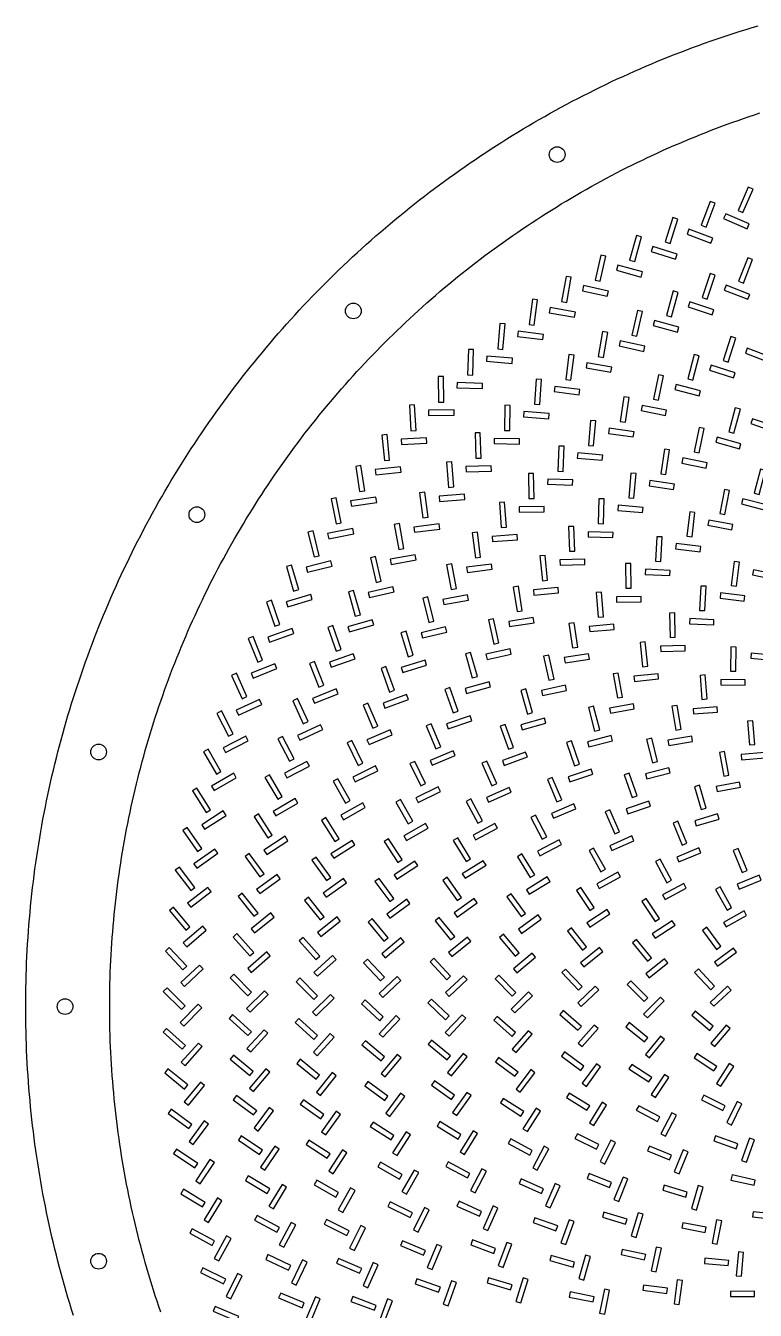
# Model space of a CAD drawing. Header units: millimetres. Extents: x -195 to 195, y -195 to 195.
# Drawn here: x -195 to -56, y -57.9 to 186.9 of the extents above; entities that cross this region are included whole.
import ezdxf

# ---------------------------------------------------------------- set-up
doc = ezdxf.new("R2010")
doc.units = ezdxf.units.MM
for name, color, linetype in [('NPTH', 9, 'Continuous'), ('OUTLINE', 7, 'Continuous'), ('TOP_CU', 1, 'Continuous'), ('TOP_SLOT', 3, 'Continuous')]:
    doc.layers.add(name, color=color, linetype=linetype)

msp = doc.modelspace()

# ---------------------------------------------------------------- linework, layer by layer
at = {"layer": 'NPTH'}
for centre in [(-93.75, 162.38), (-132.58, 132.58), (-162.38, 93.75), (-181.11, 48.53), (-187.5, 0), (-181.11, -48.53)]:
    msp.add_circle(centre, 1.5, dxfattribs=at)
at = {"layer": 'OUTLINE'}
msp.add_lwpolyline([(-185.89, -58.89), (-186.25, -57.75), (-186.6, -56.61), (-186.95, -55.46), (-187.28, -54.31), (-187.61, -53.16), (-187.94, -52.01), (-188.25, -50.85), (-188.56, -49.7), (-188.86, -48.54), (-189.16, -47.38), (-189.44, -46.22), (-189.72, -45.06), (-190, -43.89), (-190.26, -42.72), (-190.52, -41.56), (-190.77, -40.39), (-191.02, -39.22), (-191.25, -38.04), (-191.48, -36.87), (-191.71, -35.69), (-191.92, -34.52), (-192.13, -33.34), (-192.33, -32.16), (-192.52, -30.98), (-192.71, -29.8), (-192.89, -28.61), (-193.06, -27.43), (-193.23, -26.24), (-193.38, -25.06), (-193.53, -23.87), (-193.68, -22.68), (-193.81, -21.49), (-193.94, -20.3), (-194.06, -19.11), (-194.17, -17.92), (-194.28, -16.73), (-194.38, -15.54), (-194.47, -14.35), (-194.56, -13.15), (-194.63, -11.96), (-194.7, -10.76), (-194.77, -9.57), (-194.82, -8.37), (-194.87, -7.18), (-194.91, -5.98), (-194.94, -4.79), (-194.97, -3.59), (-194.99, -2.39), (-195, -1.2), (-195, 0), (-195, 1.2), (-194.99, 2.39), (-194.97, 3.59), (-194.94, 4.79), (-194.91, 5.98), (-194.87, 7.18), (-194.82, 8.37), (-194.77, 9.57), (-194.7, 10.76), (-194.63, 11.96), (-194.56, 13.15), (-194.47, 14.35), (-194.38, 15.54), (-194.28, 16.73), (-194.17, 17.92), (-194.06, 19.11), (-193.94, 20.3), (-193.81, 21.49), (-193.68, 22.68), (-193.53, 23.87), (-193.38, 25.06), (-193.23, 26.24), (-193.06, 27.43), (-192.89, 28.61), (-192.71, 29.8), (-192.52, 30.98), (-192.33, 32.16), (-192.13, 33.34), (-191.92, 34.52), (-191.71, 35.69), (-191.48, 36.87), (-191.25, 38.04), (-191.02, 39.22), (-190.77, 40.39), (-190.52, 41.56), (-190.26, 42.72), (-190, 43.89), (-189.72, 45.06), (-189.44, 46.22), (-189.16, 47.38), (-188.86, 48.54), (-188.56, 49.7), (-188.25, 50.85), (-187.94, 52.01), (-187.61, 53.16), (-187.28, 54.31), (-186.95, 55.46), (-186.6, 56.61), (-186.25, 57.75), (-185.89, 58.89), (-185.53, 60.03), (-185.16, 61.17), (-184.78, 62.3), (-184.39, 63.44), (-184, 64.57), (-183.6, 65.69), (-183.19, 66.82), (-182.78, 67.94), (-182.36, 69.06), (-181.93, 70.18), (-181.5, 71.29), (-181.06, 72.41), (-180.61, 73.52), (-180.16, 74.62), (-179.7, 75.73), (-179.23, 76.83), (-178.75, 77.93), (-178.27, 79.02), (-177.78, 80.11), (-177.29, 81.2), (-176.79, 82.29), (-176.28, 83.37), (-175.76, 84.45), (-175.24, 85.53), (-174.71, 86.6), (-174.18, 87.67), (-173.64, 88.74), (-173.09, 89.81), (-172.54, 90.87), (-171.97, 91.92), (-171.41, 92.98), (-170.83, 94.03), (-170.25, 95.07), (-169.67, 96.12), (-169.07, 97.15), (-168.47, 98.19), (-167.87, 99.22), (-167.26, 100.25), (-166.64, 101.27), (-166.01, 102.29), (-165.38, 103.31), (-164.75, 104.32), (-164.1, 105.33), (-163.45, 106.34), (-162.8, 107.34), (-162.14, 108.34), (-161.47, 109.33), (-160.79, 110.32), (-160.11, 111.3), (-159.43, 112.28), (-158.74, 113.26), (-158.04, 114.23), (-157.34, 115.2), (-156.63, 116.16), (-155.91, 117.12), (-155.19, 118.07), (-154.46, 119.02), (-153.73, 119.97), (-152.99, 120.91), (-152.24, 121.85), (-151.49, 122.78), (-150.74, 123.71), (-149.98, 124.63), (-149.21, 125.55), (-148.43, 126.46), (-147.66, 127.37), (-146.87, 128.27), (-146.08, 129.17), (-145.29, 130.06), (-144.49, 130.95), (-143.68, 131.84), (-142.87, 132.72), (-142.05, 133.59), (-141.23, 134.46), (-140.4, 135.32), (-139.57, 136.18), (-138.73, 137.04), (-137.89, 137.89), (-137.04, 138.73), (-136.18, 139.57), (-135.32, 140.4), (-134.46, 141.23), (-133.59, 142.05), (-132.72, 142.87), (-131.84, 143.68), (-130.95, 144.49), (-130.06, 145.29), (-129.17, 146.08), (-128.27, 146.87), (-127.37, 147.66), (-126.46, 148.43), (-125.55, 149.21), (-124.63, 149.98), (-123.71, 150.74), (-122.78, 151.49), (-121.85, 152.24), (-120.91, 152.99), (-119.97, 153.73), (-119.02, 154.46), (-118.07, 155.19), (-117.12, 155.91), (-116.16, 156.63), (-115.2, 157.34), (-114.23, 158.04), (-113.26, 158.74), (-112.28, 159.43), (-111.3, 160.11), (-110.32, 160.79), (-109.33, 161.47), (-108.34, 162.14), (-107.34, 162.8), (-106.34, 163.45), (-105.33, 164.1), (-104.32, 164.75), (-103.31, 165.38), (-102.29, 166.01), (-101.27, 166.64), (-100.25, 167.26), (-99.22, 167.87), (-98.19, 168.47), (-97.15, 169.07), (-96.12, 169.67), (-95.07, 170.25), (-94.03, 170.83), (-92.98, 171.41), (-91.92, 171.97), (-90.87, 172.54), (-89.81, 173.09), (-88.74, 173.64), (-87.67, 174.18), (-86.6, 174.71), (-85.53, 175.24), (-84.45, 175.76), (-83.37, 176.28), (-82.29, 176.79), (-81.2, 177.29), (-80.11, 177.78), (-79.02, 178.27), (-77.93, 178.75), (-76.83, 179.23), (-75.73, 179.7), (-74.62, 180.16), (-73.52, 180.61), (-72.41, 181.06), (-71.29, 181.5), (-70.18, 181.93), (-69.06, 182.36), (-67.94, 182.78), (-66.82, 183.19), (-65.69, 183.6), (-64.57, 184), (-63.44, 184.39), (-62.3, 184.78), (-61.17, 185.16), (-60.03, 185.53), (-58.89, 185.89), (-57.75, 186.25), (-56.61, 186.6), (-55.46, 186.95)], dxfattribs=at)
at = {"layer": 'TOP_CU'}
msp.add_lwpolyline([(-169.26, -58.23), (-169.62, -57.19), (-169.97, -56.15), (-170.31, -55.11), (-170.64, -54.06), (-170.97, -53.01), (-171.29, -51.96), (-171.61, -50.91), (-171.92, -49.86), (-172.22, -48.8), (-172.52, -47.74), (-172.81, -46.68), (-173.09, -45.62), (-173.37, -44.56), (-173.64, -43.49), (-173.9, -42.43), (-174.16, -41.36), (-174.41, -40.29), (-174.65, -39.22), (-174.89, -38.15), (-175.12, -37.07), (-175.34, -36), (-175.56, -34.92), (-175.77, -33.84), (-175.98, -32.76), (-176.17, -31.68), (-176.36, -30.6), (-176.55, -29.52), (-176.73, -28.44), (-176.9, -27.35), (-177.06, -26.26), (-177.22, -25.18), (-177.37, -24.09), (-177.52, -23), (-177.65, -21.91), (-177.78, -20.82), (-177.91, -19.73), (-178.03, -18.64), (-178.14, -17.55), (-178.24, -16.45), (-178.34, -15.36), (-178.43, -14.26), (-178.51, -13.17), (-178.59, -12.07), (-178.66, -10.98), (-178.73, -9.88), (-178.78, -8.78), (-178.83, -7.69), (-178.88, -6.59), (-178.92, -5.49), (-178.95, -4.39), (-178.97, -3.29), (-178.99, -2.2), (-179, -1.1), (-179, 0), (-179, 1.1), (-178.99, 2.2), (-178.97, 3.29), (-178.95, 4.39), (-178.92, 5.49), (-178.88, 6.59), (-178.83, 7.69), (-178.78, 8.78), (-178.73, 9.88), (-178.66, 10.98), (-178.59, 12.07), (-178.51, 13.17), (-178.43, 14.26), (-178.34, 15.36), (-178.24, 16.45), (-178.14, 17.55), (-178.03, 18.64), (-177.91, 19.73), (-177.78, 20.82), (-177.65, 21.91), (-177.52, 23), (-177.37, 24.09), (-177.22, 25.18), (-177.06, 26.26), (-176.9, 27.35), (-176.73, 28.44), (-176.55, 29.52), (-176.36, 30.6), (-176.17, 31.68), (-175.98, 32.76), (-175.77, 33.84), (-175.56, 34.92), (-175.34, 36), (-175.12, 37.07), (-174.89, 38.15), (-174.65, 39.22), (-174.41, 40.29), (-174.16, 41.36), (-173.9, 42.43), (-173.64, 43.49), (-173.37, 44.56), (-173.09, 45.62), (-172.81, 46.68), (-172.52, 47.74), (-172.22, 48.8), (-171.92, 49.86), (-171.61, 50.91), (-171.29, 51.96), (-170.97, 53.01), (-170.64, 54.06), (-170.31, 55.11), (-169.97, 56.15), (-169.62, 57.19), (-169.26, 58.23), (-168.9, 59.27), (-168.54, 60.3), (-168.16, 61.34), (-167.78, 62.37), (-167.4, 63.4), (-167.01, 64.42), (-166.61, 65.44), (-166.2, 66.47), (-165.79, 67.48), (-165.37, 68.5), (-164.95, 69.51), (-164.52, 70.52), (-164.09, 71.53), (-163.64, 72.54), (-163.2, 73.54), (-162.74, 74.54), (-162.28, 75.54), (-161.81, 76.53), (-161.34, 77.52), (-160.86, 78.51), (-160.38, 79.5), (-159.89, 80.48), (-159.39, 81.46), (-158.89, 82.44), (-158.38, 83.41), (-157.86, 84.38), (-157.34, 85.35), (-156.82, 86.31), (-156.28, 87.27), (-155.75, 88.23), (-155.2, 89.18), (-154.65, 90.13), (-154.1, 91.08), (-153.53, 92.02), (-152.97, 92.96), (-152.39, 93.9), (-151.81, 94.83), (-151.23, 95.76), (-150.64, 96.69), (-150.04, 97.61), (-149.44, 98.53), (-148.83, 99.45), (-148.22, 100.36), (-147.6, 101.27), (-146.98, 102.17), (-146.35, 103.07), (-145.71, 103.97), (-145.07, 104.86), (-144.43, 105.75), (-143.77, 106.63), (-143.12, 107.51), (-142.45, 108.39), (-141.79, 109.26), (-141.11, 110.13), (-140.44, 110.99), (-139.75, 111.85), (-139.06, 112.71), (-138.37, 113.56), (-137.67, 114.4), (-136.96, 115.25), (-136.26, 116.08), (-135.54, 116.92), (-134.82, 117.75), (-134.1, 118.57), (-133.37, 119.39), (-132.63, 120.21), (-131.89, 121.02), (-131.15, 121.83), (-130.4, 122.63), (-129.64, 123.43), (-128.88, 124.22), (-128.12, 125.01), (-127.35, 125.79), (-126.57, 126.57), (-125.79, 127.35), (-125.01, 128.12), (-124.22, 128.88), (-123.43, 129.64), (-122.63, 130.4), (-121.83, 131.15), (-121.02, 131.89), (-120.21, 132.63), (-119.39, 133.37), (-118.57, 134.1), (-117.75, 134.82), (-116.92, 135.54), (-116.08, 136.26), (-115.25, 136.96), (-114.4, 137.67), (-113.56, 138.37), (-112.71, 139.06), (-111.85, 139.75), (-110.99, 140.44), (-110.13, 141.11), (-109.26, 141.79), (-108.39, 142.45), (-107.51, 143.12), (-106.63, 143.77), (-105.75, 144.43), (-104.86, 145.07), (-103.97, 145.71), (-103.07, 146.35), (-102.17, 146.98), (-101.27, 147.6), (-100.36, 148.22), (-99.45, 148.83), (-98.53, 149.44), (-97.61, 150.04), (-96.69, 150.64), (-95.76, 151.23), (-94.83, 151.81), (-93.9, 152.39), (-92.96, 152.97), (-92.02, 153.53), (-91.08, 154.1), (-90.13, 154.65), (-89.18, 155.2), (-88.23, 155.75), (-87.27, 156.28), (-86.31, 156.82), (-85.35, 157.34), (-84.38, 157.86), (-83.41, 158.38), (-82.44, 158.89), (-81.46, 159.39), (-80.48, 159.89), (-79.5, 160.38), (-78.51, 160.86), (-77.52, 161.34), (-76.53, 161.81), (-75.54, 162.28), (-74.54, 162.74), (-73.54, 163.2), (-72.54, 163.64), (-71.53, 164.09), (-70.52, 164.52), (-69.51, 164.95), (-68.5, 165.37), (-67.48, 165.79), (-66.47, 166.2), (-65.44, 166.61), (-64.42, 167.01), (-63.4, 167.4), (-62.37, 167.78), (-61.34, 168.16), (-60.3, 168.54), (-59.27, 168.9), (-58.23, 169.26), (-57.19, 169.62), (-56.15, 169.97), (-55.11, 170.31)], dxfattribs=at)
at = {"layer": 'TOP_SLOT'}
for points in [[(-56.42, 155.81), (-57.34, 156.2), (-59.26, 151.73), (-58.35, 151.34)], [(-63.65, 153.1), (-64.59, 153.45), (-66.3, 148.9), (-65.36, 148.54)], [(-70.74, 150.06), (-71.69, 150.36), (-73.2, 145.73), (-72.24, 145.43)], [(-61.64, 151.1), (-62.04, 150.18), (-57.57, 148.26), (-57.17, 149.18)], [(-77.69, 146.69), (-78.65, 146.95), (-79.94, 142.26), (-78.97, 141.99)], [(-68.64, 148.15), (-69, 147.22), (-64.44, 145.5), (-64.09, 146.44)], [(-75.5, 144.88), (-75.81, 143.93), (-71.18, 142.43), (-70.87, 143.38)], [(-84.47, 143), (-85.44, 143.22), (-86.51, 138.47), (-85.53, 138.25)], [(-56.52, 142.36), (-57.45, 142.72), (-59.21, 138.23), (-58.27, 137.87)], [(-82.2, 141.3), (-82.47, 140.33), (-77.77, 139.05), (-77.51, 140.01)], [(-63.67, 139.42), (-64.62, 139.73), (-66.15, 135.16), (-65.2, 134.84)], [(-91.07, 139), (-92.05, 139.17), (-92.9, 134.38), (-91.91, 134.2)], [(-88.73, 137.41), (-88.95, 136.43), (-84.2, 135.37), (-83.98, 136.34)], [(-61.55, 137.49), (-61.91, 136.56), (-57.42, 134.8), (-57.06, 135.73)], [(-97.48, 134.7), (-98.47, 134.83), (-99.09, 130), (-98.1, 129.87)], [(-70.67, 136.12), (-71.63, 136.39), (-72.93, 131.74), (-71.97, 131.47)], [(-95.07, 133.21), (-95.24, 132.23), (-90.44, 131.39), (-90.27, 132.37)], [(-77.49, 132.47), (-78.47, 132.69), (-79.53, 127.98), (-78.56, 127.76)], [(-68.45, 134.3), (-68.77, 133.35), (-64.2, 131.82), (-63.88, 132.77)], [(-103.68, 130.1), (-104.68, 130.18), (-105.07, 125.33), (-104.07, 125.25)], [(-75.19, 130.77), (-75.46, 129.81), (-70.81, 128.51), (-70.54, 129.47)], [(-101.2, 128.73), (-101.33, 127.74), (-96.5, 127.12), (-96.37, 128.11)], [(-84.12, 128.48), (-85.11, 128.65), (-85.93, 123.9), (-84.95, 123.73)], [(-59.71, 127.38), (-60.67, 127.69), (-62.12, 123.14), (-61.17, 122.83)], [(-109.66, 125.23), (-110.66, 125.26), (-110.83, 120.39), (-109.83, 120.36)], [(-81.73, 126.9), (-81.96, 125.92), (-77.25, 124.86), (-77.03, 125.84)], [(-57.52, 125.49), (-57.88, 124.55), (-53.42, 122.85), (-53.06, 123.78)], [(-107.12, 123.97), (-107.2, 122.98), (-102.35, 122.58), (-102.27, 123.58)], [(-90.54, 124.16), (-91.54, 124.29), (-92.12, 119.5), (-91.13, 119.38)], [(-88.08, 122.71), (-88.25, 121.72), (-83.5, 120.9), (-83.33, 121.88)], [(-66.69, 124), (-67.66, 124.25), (-68.87, 119.63), (-67.9, 119.37)], [(-115.41, 120.08), (-116.41, 120.07), (-116.35, 115.2), (-115.36, 115.21)], [(-73.48, 120.23), (-74.46, 120.43), (-75.41, 115.75), (-74.43, 115.55)], [(-64.4, 122.22), (-64.7, 121.27), (-60.16, 119.81), (-59.85, 120.77)], [(-112.82, 118.94), (-112.85, 117.94), (-107.99, 117.77), (-107.95, 118.77)], [(-96.74, 119.53), (-97.74, 119.6), (-98.08, 114.79), (-97.08, 114.72)], [(-94.21, 118.2), (-94.33, 117.2), (-89.54, 116.62), (-89.42, 117.61)], [(-71.09, 118.59), (-71.34, 117.62), (-66.72, 116.41), (-66.47, 117.38)], [(-80.04, 116.1), (-81.03, 116.24), (-81.72, 111.51), (-80.73, 111.37)], [(-120.92, 114.67), (-121.91, 114.61), (-121.63, 109.75), (-120.63, 109.81)], [(-118.27, 113.65), (-118.26, 112.65), (-113.39, 112.71), (-113.4, 113.71)], [(-102.69, 114.59), (-103.69, 114.61), (-103.79, 109.79), (-102.79, 109.77)], [(-100.1, 113.39), (-100.17, 112.39), (-95.36, 112.05), (-95.28, 113.04)], [(-77.57, 114.59), (-77.77, 113.61), (-73.09, 112.66), (-72.89, 113.64)], [(-58.85, 113.85), (-59.81, 114.11), (-61.07, 109.55), (-60.1, 109.29)], [(-86.37, 111.61), (-87.37, 111.7), (-87.8, 106.94), (-86.8, 106.85)], [(-83.82, 110.24), (-83.96, 109.25), (-79.24, 108.56), (-79.09, 109.55)], [(-65.71, 110.17), (-66.69, 110.38), (-67.67, 105.75), (-66.69, 105.54)], [(-56.53, 112.05), (-56.85, 111.1), (-52.37, 109.57), (-52.05, 110.52)], [(-126.16, 109.01), (-127.16, 108.91), (-126.65, 104.06), (-125.66, 104.16)], [(-123.48, 108.12), (-123.42, 107.12), (-118.56, 107.4), (-118.61, 108.4)], [(-108.39, 109.36), (-109.39, 109.33), (-109.25, 104.51), (-108.25, 104.54)], [(-105.74, 108.29), (-105.76, 107.29), (-100.94, 107.19), (-100.91, 108.19)], [(-63.29, 108.51), (-63.55, 107.55), (-58.99, 106.3), (-58.73, 107.26)], [(-92.44, 106.78), (-93.44, 106.81), (-93.61, 102.04), (-92.61, 102)], [(-89.82, 105.55), (-89.91, 104.55), (-85.15, 104.12), (-85.06, 105.12)], [(-72.34, 106.09), (-73.33, 106.23), (-74.02, 101.55), (-73.03, 101.41)], [(-131.14, 103.11), (-132.13, 102.96), (-131.4, 98.15), (-130.41, 98.3)], [(-128.42, 102.35), (-128.32, 101.35), (-123.47, 101.86), (-123.57, 102.85)], [(-113.82, 103.85), (-114.82, 103.77), (-114.43, 98.96), (-113.44, 99.04)], [(-111.12, 102.91), (-111.09, 101.91), (-106.26, 102.05), (-106.29, 103.05)], [(-69.82, 104.58), (-70.02, 103.6), (-65.39, 102.63), (-65.19, 103.61)], [(-98.24, 101.62), (-99.24, 101.6), (-99.15, 96.83), (-98.15, 96.85)], [(-95.55, 100.54), (-95.59, 99.54), (-90.81, 99.37), (-90.78, 100.37)], [(-78.71, 101.61), (-79.7, 101.69), (-80.11, 96.98), (-79.11, 96.89)], [(-54.06, 102.16), (-55.03, 102.41), (-56.2, 97.88), (-55.24, 97.63)], [(-118.96, 98.07), (-119.96, 97.94), (-119.33, 93.16), (-118.34, 93.28)], [(-76.1, 100.25), (-76.24, 99.26), (-71.56, 98.57), (-71.42, 99.56)], [(-60.91, 98.39), (-61.89, 98.58), (-62.76, 93.97), (-61.78, 93.79)], [(-135.85, 96.99), (-136.83, 96.8), (-135.88, 92.02), (-134.9, 92.22)], [(-133.09, 96.36), (-132.94, 95.37), (-128.12, 96.1), (-128.27, 97.09)], [(-116.22, 97.27), (-116.14, 96.27), (-111.33, 96.65), (-111.41, 97.65)], [(-103.75, 96.16), (-104.75, 96.08), (-104.39, 91.32), (-103.39, 91.39)], [(-84.79, 96.75), (-85.79, 96.78), (-85.91, 92.05), (-84.91, 92.02)], [(-82.11, 95.56), (-82.19, 94.56), (-77.48, 94.15), (-77.39, 95.15)], [(-58.39, 96.78), (-58.64, 95.81), (-54.11, 94.64), (-53.86, 95.61)], [(-101, 95.22), (-100.99, 94.22), (-96.21, 94.32), (-96.23, 95.32)], [(-67.49, 94.17), (-68.48, 94.29), (-69.04, 89.64), (-68.04, 89.52)], [(-140.26, 90.66), (-141.23, 90.42), (-140.06, 85.69), (-139.09, 85.94)], [(-137.48, 90.15), (-137.28, 89.17), (-132.5, 90.12), (-132.7, 91.11)], [(-123.81, 92.04), (-124.8, 91.86), (-123.93, 87.11), (-122.95, 87.29)], [(-121.03, 91.38), (-120.9, 90.39), (-116.11, 91.01), (-116.24, 92)], [(-90.57, 91.53), (-91.57, 91.5), (-91.4, 86.77), (-90.4, 86.8)], [(-64.87, 92.73), (-65.05, 91.75), (-60.45, 90.88), (-60.26, 91.86)], [(-108.95, 90.4), (-109.94, 90.27), (-109.32, 85.53), (-108.33, 85.66)], [(-106.16, 89.62), (-106.08, 88.62), (-101.32, 88.97), (-101.39, 89.97)], [(-87.82, 90.5), (-87.84, 89.51), (-83.11, 89.38), (-83.09, 90.38)], [(-73.77, 89.51), (-74.76, 89.56), (-75.01, 84.88), (-74.01, 84.83)], [(-71.06, 88.25), (-71.18, 87.26), (-66.52, 86.7), (-66.4, 87.7)], [(-128.35, 85.78), (-129.33, 85.55), (-128.23, 80.85), (-127.25, 81.08)], [(-125.54, 85.26), (-125.36, 84.27), (-120.61, 85.13), (-120.79, 86.12)], [(-96.02, 85.98), (-97.02, 85.88), (-96.57, 81.17), (-95.57, 81.27)], [(-144.38, 84.14), (-145.34, 83.85), (-143.95, 79.18), (-142.99, 79.47)], [(-141.57, 83.75), (-141.33, 82.78), (-136.6, 83.96), (-136.85, 84.93)], [(-113.82, 84.36), (-114.8, 84.18), (-113.93, 79.48), (-112.94, 79.66)], [(-110.99, 83.73), (-110.86, 82.74), (-106.12, 83.36), (-106.25, 84.35)], [(-93.21, 85.12), (-93.18, 84.12), (-88.45, 84.28), (-88.48, 85.28)], [(-79.72, 84.44), (-80.72, 84.42), (-80.64, 79.74), (-79.64, 79.76)], [(-76.93, 83.37), (-76.98, 82.37), (-72.3, 82.13), (-72.25, 83.13)], [(-59, 84.71), (-60, 84.84), (-60.58, 80.24), (-59.59, 80.11)], [(-56.33, 83.25), (-56.54, 82.27), (-51.99, 81.33), (-51.79, 82.31)], [(-145.37, 77.17), (-145.09, 76.22), (-140.42, 77.6), (-140.7, 78.56)], [(-132.57, 79.29), (-133.53, 79.02), (-132.2, 74.38), (-131.24, 74.66)], [(-129.74, 78.91), (-129.51, 77.94), (-124.81, 79.04), (-125.04, 80.01)], [(-115.5, 77.6), (-115.32, 76.61), (-110.62, 77.49), (-110.8, 78.47)], [(-101.13, 80.1), (-102.12, 79.95), (-101.38, 75.27), (-100.4, 75.43)], [(-98.27, 79.41), (-98.18, 78.42), (-93.47, 78.87), (-93.56, 79.86)], [(-85.31, 78.98), (-86.31, 78.9), (-85.92, 74.23), (-84.92, 74.31)], [(-65.37, 80.1), (-66.37, 80.15), (-66.6, 75.52), (-65.61, 75.47)], [(-62.6, 78.85), (-62.72, 77.85), (-58.12, 77.27), (-57.99, 78.26)], [(-148.19, 77.43), (-149.13, 77.1), (-147.53, 72.5), (-146.59, 72.83)], [(-118.36, 78.07), (-119.33, 77.83), (-118.2, 73.19), (-117.23, 73.43)], [(-82.46, 78.1), (-82.44, 77.1), (-77.76, 77.17), (-77.77, 78.17)], [(-133.61, 72.37), (-133.34, 71.41), (-128.7, 72.74), (-128.97, 73.7)], [(-105.87, 73.93), (-106.85, 73.72), (-105.84, 69.09), (-104.86, 69.31)], [(-102.98, 73.41), (-102.83, 72.43), (-98.15, 73.16), (-98.31, 74.15)], [(-71.36, 75.02), (-72.36, 74.99), (-72.25, 70.35), (-71.25, 70.38)], [(-68.5, 73.98), (-68.56, 72.98), (-63.92, 72.74), (-63.87, 73.74)], [(-148.86, 70.43), (-148.53, 69.48), (-143.93, 71.08), (-144.26, 72.03)], [(-136.46, 72.61), (-137.41, 72.28), (-135.84, 67.72), (-134.9, 68.04)], [(-122.54, 71.54), (-123.5, 71.25), (-122.12, 66.67), (-121.16, 66.96)], [(-119.66, 71.22), (-119.43, 70.25), (-114.78, 71.38), (-115.02, 72.35)], [(-90.53, 73.16), (-91.52, 73.01), (-90.82, 68.38), (-89.83, 68.53)], [(-87.62, 72.47), (-87.54, 71.47), (-82.87, 71.86), (-82.95, 72.86)], [(-151.69, 70.55), (-152.62, 70.18), (-150.8, 65.65), (-149.87, 66.03)], [(-76.96, 69.5), (-77.95, 69.4), (-77.48, 64.78), (-76.49, 64.88)], [(-74.03, 68.68), (-74, 67.68), (-69.36, 67.79), (-69.39, 68.79)], [(-137.15, 65.64), (-136.83, 64.69), (-132.26, 66.26), (-132.59, 67.2)], [(-110.24, 67.49), (-111.2, 67.21), (-109.91, 62.66), (-108.94, 62.93)], [(-107.32, 67.14), (-107.1, 66.17), (-102.48, 67.18), (-102.69, 68.16)], [(-95.34, 67), (-96.32, 66.79), (-95.31, 62.21), (-94.33, 62.42)], [(-92.4, 66.51), (-92.25, 65.52), (-87.61, 66.22), (-87.76, 67.21)], [(-59.67, 68.53), (-60.67, 68.54), (-60.72, 63.95), (-59.72, 63.94)], [(-56.77, 67.38), (-56.87, 66.39), (-52.3, 65.93), (-52.2, 66.93)], [(-152.03, 63.52), (-151.66, 62.59), (-147.14, 64.41), (-147.51, 65.34)], [(-140.01, 65.74), (-140.94, 65.37), (-139.15, 60.88), (-138.22, 61.25)], [(-126.36, 64.79), (-127.3, 64.45), (-125.67, 59.95), (-124.73, 60.3)], [(-123.47, 64.63), (-123.18, 63.67), (-118.61, 65.06), (-118.9, 66.01)], [(-154.86, 63.52), (-155.77, 63.1), (-153.75, 58.67), (-152.84, 59.08)], [(-111.27, 60.62), (-111, 59.66), (-106.44, 60.95), (-106.72, 61.91)], [(-96.76, 60.24), (-96.54, 59.26), (-91.97, 60.27), (-92.18, 61.25)], [(-82.11, 63.57), (-83.1, 63.39), (-82.28, 58.82), (-81.3, 59)], [(-79.13, 62.97), (-79.03, 61.98), (-74.41, 62.44), (-74.51, 63.44)], [(-65.52, 63.21), (-66.52, 63.13), (-66.18, 58.55), (-65.18, 58.63)], [(-62.54, 62.32), (-62.55, 61.32), (-57.96, 61.26), (-57.95, 62.26)], [(-140.36, 58.74), (-139.99, 57.81), (-135.5, 59.6), (-135.87, 60.53)], [(-126.92, 57.84), (-126.57, 56.9), (-122.08, 58.53), (-122.42, 59.47)], [(-114.2, 60.79), (-115.15, 60.46), (-113.58, 55.99), (-112.64, 56.32)], [(-99.73, 60.53), (-100.69, 60.25), (-99.38, 55.75), (-98.42, 56.03)], [(-157.71, 56.34), (-158.6, 55.89), (-156.38, 51.55), (-155.49, 52.01)], [(-154.89, 56.48), (-154.47, 55.57), (-150.04, 57.59), (-150.45, 58.5)], [(-143.22, 58.7), (-144.13, 58.28), (-142.11, 53.89), (-141.2, 54.31)], [(-129.81, 57.84), (-130.73, 57.45), (-128.86, 53.05), (-127.94, 53.44)], [(-86.81, 57.27), (-87.78, 57.02), (-86.62, 52.52), (-85.65, 52.77)], [(-83.79, 56.9), (-83.61, 55.91), (-79.05, 56.72), (-79.22, 57.71)], [(-70.89, 57.4), (-71.88, 57.24), (-71.14, 52.7), (-70.15, 52.86)], [(-67.85, 56.77), (-67.77, 55.77), (-63.19, 56.11), (-63.26, 57.11)], [(-117.76, 53.87), (-118.68, 53.48), (-116.85, 49.11), (-115.93, 49.5)], [(-114.82, 53.88), (-114.49, 52.93), (-110.02, 54.49), (-110.35, 55.44)], [(-100.69, 53.69), (-100.41, 52.73), (-95.91, 54.04), (-96.19, 55)], [(-56.47, 54.47), (-57.47, 54.39), (-57.09, 49.86), (-56.1, 49.94)], [(-157.41, 49.32), (-156.96, 48.43), (-152.62, 50.65), (-153.08, 51.54)], [(-146.06, 51.5), (-146.95, 51.04), (-144.72, 46.76), (-143.83, 47.22)], [(-143.21, 51.69), (-142.79, 50.78), (-138.41, 52.8), (-138.82, 53.71)], [(-129.98, 50.87), (-129.59, 49.95), (-125.19, 51.82), (-125.58, 52.74)], [(-103.67, 53.79), (-104.61, 53.44), (-103, 49.04), (-102.06, 49.38)], [(-87.98, 50.49), (-87.73, 49.52), (-83.23, 50.67), (-83.48, 51.64)], [(-72.65, 50.78), (-72.49, 49.79), (-67.95, 50.53), (-68.11, 51.51)], [(-160.23, 49.05), (-161.1, 48.55), (-158.68, 44.32), (-157.81, 44.82)], [(-132.87, 50.71), (-133.77, 50.27), (-131.66, 45.98), (-130.76, 46.42)], [(-91.01, 50.63), (-91.96, 50.31), (-90.47, 45.91), (-89.52, 46.23)], [(-75.74, 51.14), (-76.71, 50.9), (-75.58, 46.44), (-74.61, 46.69)], [(-145.71, 44.51), (-145.25, 43.62), (-140.96, 45.85), (-141.43, 46.74)], [(-120.89, 46.74), (-121.79, 46.3), (-119.7, 42.05), (-118.81, 42.49)], [(-117.96, 46.93), (-117.58, 46.01), (-113.21, 47.83), (-113.59, 48.76)], [(-107.16, 46.79), (-108.07, 46.39), (-106.17, 42.1), (-105.26, 42.51)], [(-104.18, 46.89), (-103.84, 45.96), (-99.43, 47.57), (-99.78, 48.51)], [(-61.87, 48.59), (-62.85, 48.4), (-62.02, 43.93), (-61.03, 44.11)], [(-58.72, 48.03), (-58.64, 47.04), (-54.1, 47.42), (-54.19, 48.41)], [(-159.6, 42.04), (-159.11, 41.17), (-154.88, 43.59), (-155.37, 44.46)], [(-148.55, 44.18), (-149.41, 43.67), (-146.97, 39.51), (-146.11, 40.01)], [(-132.67, 43.74), (-132.22, 42.85), (-127.93, 44.96), (-128.38, 45.86)], [(-91.67, 43.78), (-91.34, 42.83), (-86.95, 44.32), (-87.27, 45.27)], [(-80.02, 44.49), (-80.97, 44.17), (-79.46, 39.82), (-78.52, 40.15)], [(-76.92, 44.39), (-76.67, 43.43), (-72.22, 44.55), (-72.46, 45.52)], [(-162.41, 41.65), (-163.25, 41.11), (-160.64, 36.99), (-159.79, 37.53)], [(-135.54, 43.43), (-136.42, 42.94), (-134.07, 38.77), (-133.2, 39.26)], [(-120.68, 39.8), (-120.24, 38.91), (-115.99, 40.99), (-116.43, 41.89)], [(-107.2, 39.88), (-106.8, 38.97), (-102.51, 40.87), (-102.92, 41.78)], [(-94.7, 43.69), (-95.62, 43.3), (-93.8, 39.03), (-92.88, 39.42)], [(-66.64, 42.18), (-67.6, 41.9), (-66.32, 37.54), (-65.36, 37.82)], [(-63.45, 41.95), (-63.27, 40.97), (-58.8, 41.8), (-58.98, 42.79)], [(-147.84, 37.21), (-147.34, 36.35), (-143.17, 38.79), (-143.68, 39.65)], [(-123.59, 39.44), (-124.46, 38.95), (-122.12, 34.83), (-121.25, 35.33)], [(-110.17, 39.58), (-111.06, 39.11), (-108.87, 34.97), (-107.99, 35.43)], [(-80.62, 37.67), (-80.29, 36.72), (-75.95, 38.23), (-76.27, 39.18)], [(-161.46, 34.67), (-160.92, 33.83), (-156.81, 36.44), (-157.35, 37.29)], [(-150.66, 36.74), (-151.5, 36.19), (-148.86, 32.15), (-148.02, 32.7)], [(-134.96, 36.48), (-134.47, 35.61), (-130.3, 37.95), (-130.79, 38.83)], [(-94.84, 36.81), (-94.45, 35.89), (-90.18, 37.71), (-90.57, 38.63)], [(-83.72, 37.5), (-84.63, 37.09), (-82.76, 32.9), (-81.84, 33.3)], [(-137.81, 36.02), (-138.66, 35.48), (-136.09, 31.44), (-135.25, 31.98)], [(-122.97, 32.53), (-122.47, 31.66), (-118.35, 34), (-118.85, 34.87)], [(-109.75, 32.68), (-109.29, 31.8), (-105.14, 33.98), (-105.6, 34.87)], [(-97.86, 36.5), (-98.75, 36.04), (-96.62, 31.92), (-95.73, 32.38)], [(-70.74, 35.33), (-71.67, 34.95), (-69.95, 30.74), (-69.02, 31.12)], [(-67.55, 35.42), (-67.26, 34.46), (-62.9, 35.75), (-63.18, 36.71)], [(-164.24, 34.15), (-165.06, 33.58), (-162.26, 29.58), (-161.44, 30.16)], [(-149.61, 29.82), (-149.06, 28.98), (-145.03, 31.62), (-145.57, 32.46)], [(-125.85, 32), (-126.69, 31.45), (-124.11, 27.48), (-123.27, 28.03)], [(-112.69, 32.18), (-113.54, 31.66), (-111.09, 27.67), (-110.24, 28.19)], [(-83.72, 30.65), (-83.31, 29.74), (-79.12, 31.61), (-79.52, 32.52)], [(-162.97, 27.23), (-162.4, 26.41), (-158.41, 29.21), (-158.98, 30.03)], [(-136.85, 29.11), (-136.31, 28.27), (-132.28, 30.83), (-132.81, 31.67)], [(-97.48, 29.63), (-97.02, 28.74), (-92.9, 30.88), (-93.36, 31.77)], [(-86.8, 30.21), (-87.67, 29.73), (-85.44, 25.71), (-84.57, 26.19)], [(-70.96, 28.51), (-70.58, 27.59), (-66.37, 29.3), (-66.74, 30.23)], [(-59.29, 30.11), (-60.21, 29.73), (-58.49, 25.57), (-57.56, 25.95)], [(-152.41, 29.2), (-153.21, 28.62), (-150.37, 24.71), (-149.56, 25.3)], [(-139.68, 28.49), (-140.49, 27.91), (-137.71, 24.01), (-136.89, 24.6)], [(-124.81, 25.13), (-124.27, 24.29), (-120.29, 26.88), (-120.84, 27.71)], [(-111.82, 25.33), (-111.29, 24.48), (-107.3, 26.93), (-107.82, 27.78)], [(-100.47, 29.09), (-101.32, 28.57), (-98.88, 24.62), (-98.03, 25.14)], [(-74.13, 28.1), (-75.01, 27.63), (-72.88, 23.61), (-71.99, 24.08)], [(-165.73, 26.58), (-166.52, 25.97), (-163.54, 22.11), (-162.75, 22.72)], [(-151.01, 22.34), (-150.42, 21.53), (-146.52, 24.38), (-147.11, 25.18)], [(-114.72, 24.64), (-115.53, 24.06), (-112.81, 20.23), (-112, 20.81)], [(-99.58, 22.27), (-99.05, 21.42), (-95.1, 23.86), (-95.63, 24.71)], [(-86.21, 23.39), (-85.73, 22.51), (-81.71, 24.74), (-82.19, 25.62)], [(-59.46, 23.33), (-59.07, 22.4), (-54.91, 24.12), (-55.29, 25.05)], [(-164.15, 19.72), (-163.53, 18.93), (-159.68, 21.91), (-160.29, 22.7)], [(-138.34, 21.64), (-137.76, 20.83), (-133.87, 23.61), (-134.45, 24.42)], [(-127.66, 24.43), (-128.46, 23.83), (-125.65, 20.02), (-124.84, 20.62)], [(-89.24, 22.69), (-90.07, 22.13), (-87.5, 18.32), (-86.67, 18.88)], [(-73.66, 21.3), (-73.19, 20.41), (-69.17, 22.55), (-69.64, 23.43)], [(-62.72, 22.8), (-63.6, 22.3), (-61.38, 18.38), (-60.51, 18.87)], [(-153.77, 21.59), (-154.55, 20.96), (-151.51, 17.21), (-150.74, 17.83)], [(-141.13, 20.87), (-141.91, 20.24), (-138.92, 16.51), (-138.14, 17.13)], [(-126.21, 17.64), (-125.62, 16.83), (-121.81, 19.65), (-122.4, 20.45)], [(-113.39, 17.85), (-112.81, 17.04), (-108.98, 19.76), (-109.56, 20.57)], [(-102.52, 21.51), (-103.33, 20.92), (-100.6, 17.16), (-99.79, 17.75)], [(-76.77, 20.57), (-77.6, 20.02), (-75.07, 16.23), (-74.24, 16.78)], [(-166.86, 18.95), (-167.63, 18.3), (-164.47, 14.58), (-163.71, 15.23)], [(-152.04, 14.81), (-151.41, 14.03), (-147.65, 17.06), (-148.28, 17.84)], [(-101.11, 14.77), (-100.53, 13.96), (-96.77, 16.69), (-97.36, 17.5)], [(-88.07, 15.94), (-87.51, 15.11), (-83.7, 17.68), (-84.25, 18.51)], [(-62.07, 16.04), (-61.58, 15.17), (-57.66, 17.38), (-58.15, 18.25)], [(-164.97, 12.17), (-164.32, 11.41), (-160.61, 14.56), (-161.25, 15.33)], [(-139.42, 14.11), (-138.79, 13.33), (-135.06, 16.31), (-135.68, 17.1)], [(-129.01, 16.76), (-129.78, 16.12), (-126.74, 12.49), (-125.97, 13.13)], [(-116.23, 16.97), (-117.01, 16.34), (-114.04, 12.71), (-113.27, 13.34)], [(-91.02, 14.99), (-91.8, 14.36), (-88.92, 10.78), (-88.14, 11.41)], [(-75.62, 13.85), (-75.07, 13.01), (-71.28, 15.54), (-71.83, 16.37)], [(-65.25, 15.12), (-66.06, 14.52), (-63.39, 10.89), (-62.58, 11.49)], [(-154.75, 13.92), (-155.5, 13.25), (-152.28, 9.65), (-151.54, 10.32)], [(-142.16, 13.18), (-142.91, 12.52), (-139.72, 8.95), (-138.97, 9.62)], [(-127.16, 10.07), (-126.52, 9.31), (-122.88, 12.34), (-123.52, 13.11)], [(-114.46, 10.29), (-113.82, 9.52), (-110.19, 12.48), (-110.82, 13.26)], [(-103.99, 13.79), (-104.75, 13.15), (-101.75, 9.6), (-100.99, 10.25)], [(-78.64, 12.81), (-79.41, 12.18), (-76.52, 8.66), (-75.75, 9.3)], [(-167.65, 11.27), (-168.38, 10.59), (-165.06, 7.02), (-164.33, 7.7)], [(-152.68, 7.23), (-152.02, 6.48), (-148.42, 9.7), (-149.08, 10.45)], [(-102.09, 7.18), (-101.44, 6.42), (-97.89, 9.42), (-98.54, 10.18)], [(-89.28, 8.36), (-88.65, 7.58), (-85.07, 10.47), (-85.7, 11.25)], [(-63.79, 8.48), (-63.2, 7.68), (-59.57, 10.35), (-60.16, 11.15)], [(-165.45, 4.59), (-164.77, 3.86), (-161.2, 7.18), (-161.88, 7.91)], [(-140.09, 6.52), (-139.42, 5.78), (-135.85, 8.96), (-136.52, 9.71)], [(-129.9, 9.03), (-130.63, 8.35), (-127.38, 4.9), (-126.65, 5.59)], [(-117.24, 9.22), (-117.97, 8.54), (-114.77, 5.11), (-114.04, 5.79)], [(-76.83, 6.24), (-76.19, 5.47), (-72.67, 8.36), (-73.31, 9.13)], [(-155.35, 6.21), (-156.07, 5.51), (-152.67, 2.07), (-151.96, 2.77)], [(-142.77, 5.45), (-143.48, 4.74), (-140.11, 1.36), (-139.4, 2.06)], [(-127.65, 2.47), (-126.97, 1.74), (-123.52, 4.99), (-124.2, 5.71)], [(-115.02, 2.68), (-114.34, 1.94), (-110.91, 5.14), (-111.59, 5.88)], [(-104.88, 5.99), (-105.59, 5.29), (-102.33, 1.98), (-101.62, 2.68)], [(-92.14, 7.16), (-92.87, 6.47), (-89.69, 3.15), (-88.96, 3.84)], [(-79.72, 4.91), (-80.43, 4.2), (-77.2, 0.99), (-76.5, 1.7)], [(-66.84, 7.19), (-67.56, 6.51), (-64.48, 3.22), (-63.75, 3.91)], [(-168.08, 3.57), (-168.78, 2.85), (-165.3, -0.56), (-164.6, 0.15)], [(-152.95, -0.37), (-152.25, -1.08), (-148.81, 2.31), (-149.52, 3.02)], [(-102.49, -0.46), (-101.79, -1.18), (-98.47, 2.08), (-99.18, 2.79)], [(-89.84, 0.71), (-89.15, -0.01), (-85.83, 3.17), (-86.52, 3.89)], [(-64.59, 0.78), (-63.91, 0.05), (-60.62, 3.14), (-61.31, 3.87)], [(-165.58, -3.01), (-164.86, -3.71), (-161.45, -0.22), (-162.16, 0.48)], [(-140.34, -1.09), (-139.64, -1.79), (-136.25, 1.58), (-136.95, 2.29)], [(-130.33, 1.27), (-131.01, 0.54), (-127.56, -2.71), (-126.88, -1.98)], [(-117.72, 1.43), (-118.41, 0.7), (-114.99, -2.51), (-114.3, -1.79)], [(-77.27, -1.45), (-76.56, -2.16), (-73.34, 1.07), (-74.05, 1.77)], [(-155.57, -1.52), (-156.25, -2.26), (-152.69, -5.52), (-152.01, -4.79)], [(-142.97, -2.3), (-143.64, -3.05), (-140.08, -6.25), (-139.41, -5.5)], [(-127.69, -5.16), (-126.96, -5.84), (-123.72, -2.39), (-124.44, -1.71)], [(-115.08, -4.96), (-114.35, -5.65), (-111.14, -2.22), (-111.87, -1.54)], [(-105.18, -1.86), (-105.84, -2.61), (-102.34, -5.67), (-101.69, -4.92)], [(-92.59, -0.73), (-93.25, -1.48), (-89.8, -4.52), (-89.14, -3.77)], [(-67.45, -0.87), (-68.1, -1.63), (-64.64, -4.53), (-64, -3.76)], [(-168.16, -4.15), (-168.83, -4.89), (-165.19, -8.14), (-164.53, -7.4)], [(-152.85, -7.97), (-152.11, -8.65), (-148.84, -5.09), (-149.58, -4.41)], [(-102.32, -8.11), (-101.56, -8.77), (-98.5, -5.28), (-99.26, -4.62)], [(-89.75, -6.97), (-89, -7.63), (-85.96, -4.17), (-86.71, -3.51)], [(-80.02, -3.06), (-80.65, -3.84), (-77.12, -6.71), (-76.48, -5.94)], [(-64.46, -6.96), (-63.69, -7.6), (-60.8, -4.15), (-61.57, -3.51)], [(-165.36, -10.6), (-164.61, -11.27), (-161.36, -7.63), (-162.11, -6.97)], [(-140.19, -8.7), (-139.44, -9.37), (-136.24, -5.81), (-136.99, -5.14)], [(-130.29, -6.52), (-130.93, -7.28), (-127.3, -10.32), (-126.65, -9.55)], [(-117.69, -6.39), (-118.33, -7.16), (-114.7, -10.14), (-114.07, -9.36)], [(-76.94, -9.15), (-76.16, -9.78), (-73.29, -6.25), (-74.06, -5.62)], [(-155.4, -9.25), (-156.04, -10.02), (-152.32, -13.11), (-151.68, -12.34)], [(-127.28, -12.77), (-126.51, -13.41), (-123.47, -9.77), (-124.24, -9.13)], [(-114.63, -12.58), (-113.85, -13.22), (-110.88, -9.59), (-111.65, -8.96)], [(-104.9, -9.7), (-105.5, -10.5), (-101.79, -13.29), (-101.19, -12.49)], [(-92.36, -8.63), (-92.95, -9.44), (-89.26, -12.17), (-88.66, -11.37)], [(-67.11, -8.94), (-67.65, -9.77), (-63.88, -12.24), (-63.33, -11.4)], [(-167.89, -11.86), (-168.52, -12.63), (-164.74, -15.71), (-164.11, -14.94)], [(-152.36, -15.56), (-151.59, -16.2), (-148.51, -12.48), (-149.28, -11.85)], [(-142.74, -10.05), (-143.37, -10.83), (-139.65, -13.84), (-139.02, -13.06)], [(-101.58, -15.73), (-100.78, -16.33), (-97.99, -12.62), (-98.79, -12.02)], [(-89, -14.6), (-88.19, -15.2), (-85.46, -11.5), (-86.26, -10.9)], [(-79.51, -11.02), (-80.07, -11.86), (-76.26, -14.37), (-75.71, -13.53)], [(-63.41, -14.63), (-62.57, -15.18), (-60.11, -11.4), (-60.95, -10.86)], [(-164.79, -18.18), (-164.01, -18.81), (-160.93, -15.03), (-161.71, -14.4)], [(-139.62, -16.29), (-138.84, -16.92), (-135.84, -13.19), (-136.61, -12.57)], [(-129.79, -14.28), (-130.38, -15.08), (-126.57, -17.9), (-125.98, -17.09)], [(-117.14, -14.18), (-117.72, -14.99), (-113.91, -17.72), (-113.33, -16.91)], [(-75.85, -16.77), (-75.01, -17.33), (-72.5, -13.53), (-73.33, -12.97)], [(-154.85, -16.97), (-155.45, -17.77), (-151.58, -20.66), (-150.98, -19.86)], [(-126.41, -20.34), (-125.6, -20.94), (-122.79, -17.13), (-123.59, -16.53)], [(-113.68, -20.16), (-112.86, -20.74), (-110.13, -16.93), (-110.94, -16.35)], [(-91.46, -16.48), (-91.98, -17.34), (-88.07, -19.75), (-87.54, -18.9)], [(-65.8, -16.9), (-66.24, -17.8), (-62.2, -19.8), (-61.76, -18.9)], [(-167.26, -19.55), (-167.85, -20.35), (-163.94, -23.26), (-163.34, -22.45)], [(-151.5, -23.12), (-150.7, -23.72), (-147.8, -19.85), (-148.6, -19.25)], [(-142.1, -17.78), (-142.68, -18.59), (-138.8, -21.39), (-138.22, -20.58)], [(-104.03, -17.51), (-104.57, -18.35), (-100.66, -20.86), (-100.12, -20.02)], [(-100.27, -23.27), (-99.43, -23.81), (-96.92, -19.9), (-97.76, -19.36)], [(-87.6, -22.15), (-86.75, -22.67), (-84.34, -18.76), (-85.19, -18.23)], [(-78.22, -18.89), (-78.69, -19.77), (-74.66, -21.9), (-74.19, -21.01)], [(-61.45, -22.12), (-60.56, -22.57), (-58.56, -18.52), (-59.46, -18.08)], [(-163.87, -25.72), (-163.07, -26.31), (-160.17, -22.4), (-160.97, -21.8)], [(-138.64, -23.84), (-137.83, -24.42), (-135.03, -20.54), (-135.84, -19.96)], [(-128.83, -22), (-129.37, -22.84), (-125.4, -25.42), (-124.86, -24.58)], [(-116.08, -21.92), (-116.61, -22.77), (-112.62, -25.24), (-112.09, -24.39)], [(-74, -24.25), (-73.12, -24.72), (-71, -20.69), (-71.88, -20.22)], [(-125.09, -27.85), (-124.25, -28.4), (-121.67, -24.43), (-122.51, -23.88)], [(-112.22, -27.66), (-111.37, -28.19), (-108.9, -24.2), (-109.75, -23.67)], [(-89.89, -24.23), (-90.35, -25.12), (-86.24, -27.2), (-85.79, -26.3)], [(-153.92, -24.64), (-154.48, -25.47), (-150.47, -28.17), (-149.91, -27.34)], [(-150.26, -30.62), (-149.44, -31.18), (-146.73, -27.18), (-147.56, -26.62)], [(-141.03, -25.46), (-141.57, -26.3), (-137.55, -28.89), (-137.01, -28.05)], [(-102.59, -25.23), (-103.07, -26.11), (-98.98, -28.32), (-98.5, -27.44)], [(-98.41, -30.7), (-97.53, -31.17), (-95.32, -27.08), (-96.2, -26.61)], [(-85.57, -29.55), (-84.68, -30), (-82.61, -25.89), (-83.5, -25.44)], [(-76.16, -26.59), (-76.54, -27.52), (-72.32, -29.23), (-71.94, -28.31)], [(-63.56, -24.66), (-63.89, -25.6), (-59.64, -27.11), (-59.31, -26.17)], [(-58.62, -29.33), (-57.68, -29.66), (-56.18, -25.41), (-57.12, -25.08)], [(-166.28, -27.2), (-166.84, -28.03), (-162.79, -30.75), (-162.23, -29.92)], [(-162.61, -33.21), (-161.79, -33.77), (-159.06, -29.72), (-159.89, -29.16)], [(-137.25, -31.33), (-136.41, -31.87), (-133.83, -27.84), (-134.67, -27.3)], [(-71.43, -31.51), (-70.51, -31.89), (-68.79, -27.67), (-69.72, -27.29)], [(-127.41, -29.65), (-127.9, -30.52), (-123.78, -32.86), (-123.29, -31.99)], [(-123.33, -35.27), (-122.46, -35.76), (-120.12, -31.65), (-120.99, -31.15)], [(-114.51, -29.57), (-114.98, -30.45), (-110.83, -32.66), (-110.36, -31.78)], [(-110.28, -35.04), (-109.4, -35.51), (-107.19, -31.37), (-108.08, -30.9)], [(-87.68, -31.82), (-88.05, -32.74), (-83.78, -34.46), (-83.41, -33.53)], [(-152.6, -32.26), (-153.12, -33.12), (-148.99, -35.62), (-148.47, -34.76)], [(-148.66, -38.05), (-147.8, -38.57), (-145.3, -34.44), (-146.16, -33.92)], [(-139.56, -33.07), (-140.05, -33.94), (-135.89, -36.31), (-135.39, -35.44)], [(-100.58, -32.81), (-100.99, -33.73), (-96.74, -35.63), (-96.34, -34.72)], [(-96, -37.96), (-95.09, -38.37), (-93.19, -34.13), (-94.1, -33.72)], [(-82.92, -36.75), (-81.99, -37.12), (-80.27, -32.85), (-81.2, -32.48)], [(-73.35, -34.05), (-73.63, -35.01), (-69.26, -36.3), (-68.98, -35.34)], [(-68.16, -38.48), (-67.2, -38.77), (-65.91, -34.4), (-66.87, -34.11)], [(-60.42, -32.09), (-60.64, -33.07), (-56.24, -34.06), (-56.02, -33.09)], [(-164.95, -34.8), (-165.47, -35.66), (-161.3, -38.19), (-160.78, -37.34)], [(-161.01, -40.64), (-160.16, -41.15), (-157.63, -36.99), (-158.48, -36.47)], [(-135.46, -38.72), (-134.6, -39.22), (-132.23, -35.06), (-133.1, -34.56)], [(-125.54, -37.2), (-125.98, -38.1), (-121.73, -40.19), (-121.28, -39.29)], [(-121.13, -42.57), (-120.23, -43.01), (-118.14, -38.76), (-119.04, -38.32)], [(-112.43, -37.1), (-112.84, -38.01), (-108.56, -39.94), (-108.15, -39.03)], [(-107.85, -42.28), (-106.94, -42.69), (-105.02, -38.41), (-105.93, -38)], [(-56.42, -39.1), (-56.53, -40.1), (-52.04, -40.57), (-51.93, -39.57)], [(-150.91, -39.81), (-151.39, -40.69), (-147.13, -42.98), (-146.66, -42.1)], [(-146.69, -45.4), (-145.81, -45.87), (-143.52, -41.62), (-144.4, -41.14)], [(-137.67, -40.6), (-138.12, -41.49), (-133.83, -43.63), (-133.39, -42.73)], [(-98.01, -40.23), (-98.35, -41.17), (-93.98, -42.75), (-93.64, -41.81)], [(-93.06, -45.02), (-92.12, -45.36), (-90.54, -40.99), (-91.48, -40.65)], [(-84.83, -39.19), (-85.12, -40.14), (-80.72, -41.49), (-80.43, -40.54)], [(-79.67, -43.7), (-78.71, -43.99), (-77.36, -39.59), (-78.32, -39.3)], [(-69.82, -41.2), (-70.01, -42.18), (-65.53, -43.03), (-65.34, -42.05)], [(-64.22, -45.1), (-63.24, -45.29), (-62.38, -40.81), (-63.36, -40.62)], [(-163.27, -42.33), (-163.75, -43.21), (-159.48, -45.55), (-159, -44.67)], [(-159.08, -47.98), (-158.2, -48.46), (-155.86, -44.18), (-156.73, -43.7)], [(-133.28, -46.02), (-132.38, -46.46), (-130.25, -42.18), (-131.14, -41.73)], [(-123.22, -44.63), (-123.61, -45.55), (-119.24, -47.39), (-118.85, -46.47)], [(-118.5, -49.73), (-117.58, -50.11), (-115.74, -45.74), (-116.66, -45.36)], [(-109.87, -44.48), (-110.22, -45.41), (-105.82, -47.06), (-105.47, -46.12)], [(-104.96, -49.35), (-104.02, -49.7), (-102.38, -45.3), (-103.32, -44.95)], [(-81.37, -46.29), (-81.58, -47.27), (-77.08, -48.24), (-76.87, -47.26)], [(-75.85, -50.35), (-74.87, -50.56), (-73.89, -46.06), (-74.87, -45.85)], [(-148.85, -47.26), (-149.28, -48.17), (-144.92, -50.24), (-144.49, -49.34)], [(-144.35, -52.64), (-143.45, -53.07), (-141.37, -48.7), (-142.28, -48.27)], [(-135.38, -48), (-135.78, -48.92), (-131.38, -50.82), (-130.99, -49.91)], [(-130.7, -53.18), (-129.79, -53.58), (-127.88, -49.19), (-128.8, -48.79)], [(-94.9, -47.44), (-95.17, -48.4), (-90.69, -49.66), (-90.42, -48.69)], [(-89.61, -51.85), (-88.65, -52.12), (-87.39, -47.65), (-88.36, -47.38)], [(-65.6, -47.96), (-65.69, -48.95), (-61.15, -49.37), (-61.06, -48.37)], [(-59.65, -51.29), (-58.65, -51.38), (-58.24, -46.84), (-59.23, -46.75)], [(-161.26, -49.78), (-161.7, -50.68), (-157.31, -52.82), (-156.87, -51.92)], [(-156.8, -55.23), (-155.91, -55.67), (-153.76, -51.29), (-154.66, -50.85)], [(-120.46, -51.9), (-120.8, -52.84), (-116.33, -54.42), (-115.99, -53.48)], [(-115.45, -56.71), (-114.51, -57.05), (-112.93, -52.57), (-113.88, -52.24)], [(-106.82, -51.67), (-107.11, -52.63), (-102.61, -53.98), (-102.32, -53.02)], [(-101.6, -56.21), (-100.64, -56.49), (-99.29, -52), (-100.25, -51.71)], [(-85.66, -58.41), (-84.68, -58.61), (-83.76, -54.05), (-84.74, -53.85)], [(-77.32, -53.07), (-77.45, -54.06), (-72.88, -54.66), (-72.75, -53.67)], [(-71.47, -56.66), (-70.48, -56.79), (-69.89, -52.22), (-70.88, -52.09)], [(-146.42, -54.61), (-146.81, -55.53), (-142.35, -57.39), (-141.96, -56.47)], [(-141.67, -59.75), (-140.74, -60.13), (-138.88, -55.67), (-139.81, -55.29)], [(-132.69, -55.28), (-133.04, -56.22), (-128.55, -57.88), (-128.2, -56.94)], [(-127.74, -60.19), (-126.81, -60.54), (-125.14, -56.05), (-126.08, -55.71)], [(-91.26, -54.39), (-91.46, -55.37), (-86.9, -56.3), (-86.7, -55.32)], [(-60.74, -54.27), (-60.74, -55.27), (-56.18, -55.24), (-56.18, -54.24)], [(-158.9, -57.13), (-159.3, -58.04), (-154.82, -59.98), (-154.42, -59.07)]]:
    msp.add_lwpolyline(points, close=True, dxfattribs=at)

doc.saveas('drawing.dxf')
